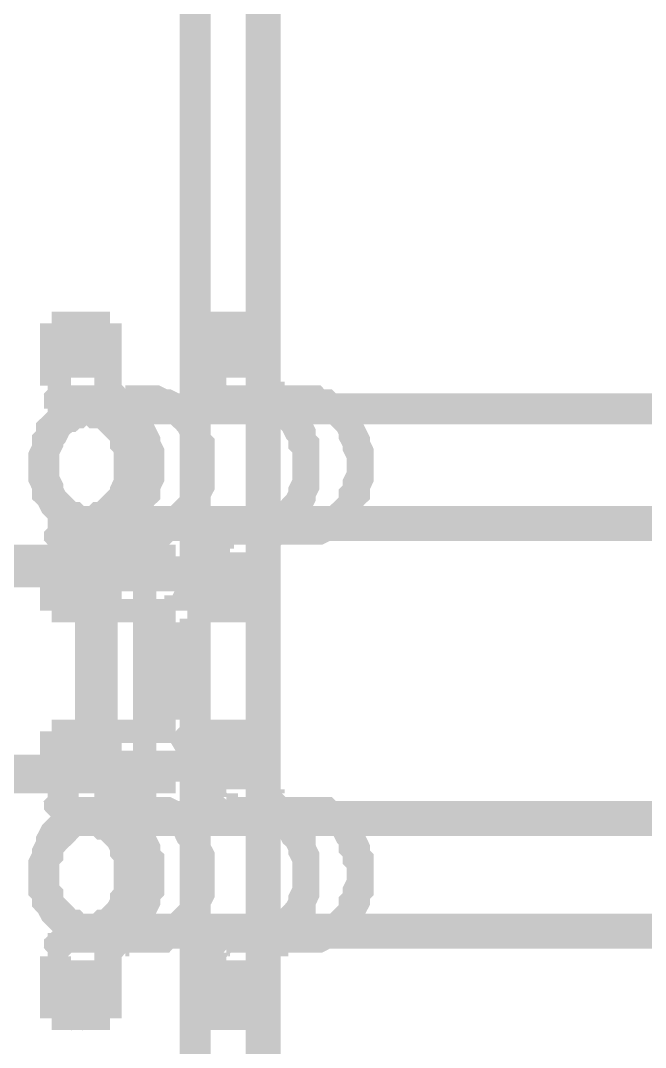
# Model space of a CAD drawing. Extents: x 0.1 to 11.6, y 0.3 to 16.2.
# Drawn here: x 7.345 to 7.6133, y 12.5526 to 12.9933 of the extents above; entities that cross this region are included whole.
import ezdxf

# ---------------------------------------------------------------- set-up
doc = ezdxf.new("R2010")
doc.units = 0
doc.header["$MEASUREMENT"] = 0

msp = doc.modelspace()

# ---------------------------------------------------------------- linework, layer by layer
at = {"color": 0, "const_width": 0.01}
for points in [[(7.41835, 13.11), (7.41835, 12.32)], [(7.42165, 13.11), (7.42165, 12.32)], [(7.44667, 12.32), (7.44667, 13.11)], [(7.45167, 12.32), (7.45167, 13.11)], [(7.36165, 12.8633), (7.35835, 12.8633)], [(7.35835, 12.8366), (7.35835, 12.8633)], [(7.36165, 12.8366), (7.36165, 12.8633)], [(7.36165, 12.8633), (7.38336, 12.8633)], [(7.38167, 12.8366), (7.38167, 12.8633)], [(7.38336, 12.8366), (7.38336, 12.8633)], [(7.42833, 12.8633), (7.42665, 12.8633)], [(7.42665, 12.8366), (7.42665, 12.8633)], [(7.42833, 12.8366), (7.42833, 12.8633)], [(7.42833, 12.8633), (7.45167, 12.8633)], [(7.44997, 12.8366), (7.44997, 12.8633)], [(7.45167, 12.8366), (7.45167, 12.8633)], [(7.37001, 12.8567), (7.36664, 12.8567)], [(7.37169, 12.8567), (7.37001, 12.8567)], [(7.43832, 12.8567), (7.43332, 12.8567)], [(7.44, 12.8567), (7.43832, 12.8567)], [(7.36664, 12.845), (7.37001, 12.845)], [(7.37001, 12.845), (7.37169, 12.845)], [(7.43332, 12.845), (7.43832, 12.845)], [(7.43832, 12.845), (7.44, 12.845)], [(7.36501, 12.8283), (7.36333, 12.83), (7.36165, 12.83), (7.36165, 12.8317), (7.36003, 12.8317), (7.36003, 12.8333), (7.36003, 12.835), (7.35835, 12.8366)], [(7.36501, 12.8317), (7.36333, 12.8317), (7.36165, 12.8333), (7.36165, 12.835), (7.36165, 12.8366)], [(7.38835, 12.8283), (7.38667, 12.8283), (7.38499, 12.83), (7.38336, 12.8317), (7.38167, 12.8333), (7.38167, 12.835), (7.38167, 12.8366)], [(7.38835, 12.8317), (7.38667, 12.8317), (7.38499, 12.8317), (7.38499, 12.8333), (7.38336, 12.835), (7.38336, 12.8366)], [(7.43332, 12.8283), (7.43164, 12.8283), (7.43164, 12.83), (7.43001, 12.83), (7.42833, 12.8317), (7.42665, 12.8333), (7.42665, 12.835), (7.42665, 12.8366)], [(7.43332, 12.8317), (7.43164, 12.8317), (7.43001, 12.8333), (7.42833, 12.835), (7.42833, 12.8366)], [(7.45665, 12.8283), (7.45503, 12.8283), (7.45335, 12.83), (7.45167, 12.83), (7.45167, 12.8317), (7.44997, 12.8317), (7.44997, 12.8333), (7.44997, 12.835), (7.44997, 12.8366)], [(7.45665, 12.8317), (7.45503, 12.8317), (7.45335, 12.8317), (7.45335, 12.8333), (7.45167, 12.8333), (7.45167, 12.835), (7.45167, 12.8366)], [(7.37999, 12.8317), (7.36501, 12.8317)], [(7.37999, 12.7733), (7.38167, 12.7733), (7.38336, 12.7733), (7.38667, 12.775), (7.38835, 12.775), (7.38997, 12.7767), (7.39165, 12.7783), (7.39333, 12.78), (7.39501, 12.7833), (7.39665, 12.785), (7.39833, 12.7884), (7.40001, 12.79), (7.40001, 12.7933), (7.40169, 12.7967), (7.40169, 12.8), (7.40169, 12.8017), (7.40169, 12.805), (7.40169, 12.8083), (7.40001, 12.8117), (7.40001, 12.8133), (7.39833, 12.8167), (7.39665, 12.82), (7.39501, 12.8217), (7.39333, 12.8233), (7.39165, 12.825), (7.38997, 12.8267), (7.38835, 12.8283), (7.38667, 12.83), (7.38336, 12.83), (7.38167, 12.8317), (7.37999, 12.8317)], [(7.37999, 12.8317), (7.40169, 12.8317)], [(7.40169, 12.7733), (7.40332, 12.7733), (7.40668, 12.7733), (7.40831, 12.775), (7.41168, 12.775), (7.41336, 12.7767), (7.41499, 12.7783), (7.41667, 12.78), (7.41835, 12.7833), (7.41997, 12.785), (7.42165, 12.7884), (7.42165, 12.79), (7.42333, 12.7933), (7.42333, 12.7967), (7.42333, 12.8), (7.42333, 12.8017), (7.42333, 12.805), (7.42333, 12.8083), (7.42333, 12.8117), (7.42165, 12.8133), (7.42165, 12.8167), (7.41997, 12.82), (7.41835, 12.8217), (7.41667, 12.8233), (7.41499, 12.825), (7.41336, 12.8267), (7.41168, 12.8283), (7.40831, 12.83), (7.40668, 12.83), (7.40332, 12.8317), (7.40169, 12.8317)], [(7.44667, 12.8317), (7.43332, 12.8317)], [(7.44667, 12.7733), (7.44997, 12.7733), (7.45167, 12.7733), (7.45335, 12.775), (7.45665, 12.775), (7.45833, 12.7767), (7.46001, 12.7783), (7.46164, 12.78), (7.46332, 12.7833), (7.465, 12.785), (7.46669, 12.7884), (7.46669, 12.79), (7.46832, 12.7933), (7.46832, 12.7967), (7.46832, 12.8), (7.46832, 12.8017), (7.46832, 12.805), (7.46832, 12.8083), (7.46832, 12.8117), (7.46669, 12.8133), (7.46669, 12.8167), (7.465, 12.82), (7.46332, 12.8217), (7.46164, 12.8233), (7.46001, 12.825), (7.45833, 12.8267), (7.45665, 12.8283), (7.45335, 12.83), (7.45167, 12.83), (7.44997, 12.8317), (7.44667, 12.8317)], [(7.44667, 12.8317), (7.47, 12.8317)], [(7.47, 12.7733), (7.47168, 12.7733), (7.47331, 12.7733), (7.47667, 12.775), (7.47835, 12.775), (7.47999, 12.7767), (7.48335, 12.7783), (7.48503, 12.78), (7.48665, 12.7833), (7.48665, 12.785), (7.48833, 12.7884), (7.49001, 12.79), (7.49001, 12.7933), (7.49164, 12.7967), (7.49164, 12.8), (7.49164, 12.8017), (7.49164, 12.805), (7.49164, 12.8083), (7.49001, 12.8117), (7.49001, 12.8133), (7.48833, 12.8167), (7.48665, 12.82), (7.48665, 12.8217), (7.48503, 12.8233), (7.48335, 12.825), (7.47999, 12.8267), (7.47835, 12.8283), (7.47667, 12.83), (7.47331, 12.83), (7.47168, 12.8317), (7.47, 12.8317)], [(7.37999, 12.8283), (7.36501, 12.8283)], [(7.54167, 12.8283), (7.37332, 12.8283)], [(7.93668, 12.825), (7.37332, 12.825)], [(7.37999, 12.7767), (7.38167, 12.7767), (7.38336, 12.7767), (7.38499, 12.7767), (7.38835, 12.7783), (7.38997, 12.78), (7.39165, 12.7817), (7.39333, 12.7833), (7.39501, 12.785), (7.39665, 12.7867), (7.39665, 12.79), (7.39833, 12.7917), (7.39833, 12.795), (7.39833, 12.7983), (7.40001, 12.8), (7.40001, 12.8033), (7.39833, 12.8066), (7.39833, 12.81), (7.39833, 12.8117), (7.39665, 12.815), (7.39665, 12.8167), (7.39501, 12.82), (7.39333, 12.8217), (7.39165, 12.8233), (7.38997, 12.825), (7.38835, 12.8267), (7.38499, 12.8267), (7.38336, 12.8283), (7.38167, 12.8283), (7.37999, 12.8283)], [(7.37999, 12.8283), (7.40169, 12.8283)], [(7.40169, 12.7767), (7.40332, 12.7767), (7.40668, 12.7767), (7.40831, 12.7767), (7.41, 12.7783), (7.41168, 12.78), (7.41336, 12.7817), (7.41499, 12.7833), (7.41667, 12.785), (7.41835, 12.7867), (7.41997, 12.79), (7.41997, 12.7917), (7.42165, 12.795), (7.42165, 12.7983), (7.42165, 12.8), (7.42165, 12.8033), (7.42165, 12.8066), (7.42165, 12.81), (7.41997, 12.8117), (7.41997, 12.815), (7.41835, 12.8167), (7.41667, 12.82), (7.41499, 12.8217), (7.41336, 12.8233), (7.41168, 12.825), (7.41, 12.8267), (7.40831, 12.8267), (7.40668, 12.8283), (7.40332, 12.8283), (7.40169, 12.8283)], [(7.44667, 12.8283), (7.43332, 12.8283)], [(7.44667, 12.7767), (7.44835, 12.7767), (7.45167, 12.7767), (7.45335, 12.7767), (7.45503, 12.7783), (7.45665, 12.78), (7.45833, 12.7817), (7.46001, 12.7833), (7.46164, 12.785), (7.46332, 12.7867), (7.465, 12.79), (7.465, 12.7917), (7.46669, 12.795), (7.46669, 12.7983), (7.46669, 12.8), (7.46669, 12.8033), (7.46669, 12.8066), (7.46669, 12.81), (7.465, 12.8117), (7.465, 12.815), (7.46332, 12.8167), (7.46164, 12.82), (7.46001, 12.8217), (7.45833, 12.8233), (7.45665, 12.825), (7.45503, 12.8267), (7.45335, 12.8267), (7.45167, 12.8283), (7.44835, 12.8283), (7.44667, 12.8283)], [(7.44667, 12.8283), (7.47, 12.8283)], [(7.47, 12.7767), (7.47168, 12.7767), (7.47331, 12.7767), (7.47667, 12.7767), (7.47835, 12.7783), (7.47999, 12.78), (7.48167, 12.7817), (7.48335, 12.7833), (7.48503, 12.785), (7.48665, 12.7867), (7.48665, 12.79), (7.48833, 12.7917), (7.48833, 12.795), (7.49001, 12.7983), (7.49001, 12.8), (7.49001, 12.8033), (7.49001, 12.8066), (7.48833, 12.81), (7.48833, 12.8117), (7.48665, 12.815), (7.48665, 12.8167), (7.48503, 12.82), (7.48335, 12.8217), (7.48167, 12.8233), (7.47999, 12.825), (7.47835, 12.8267), (7.47667, 12.8267), (7.47331, 12.8283), (7.47168, 12.8283), (7.47, 12.8283)], [(7.93668, 12.8283), (7.54167, 12.8283)], [(7.35835, 12.7667), (7.36003, 12.7683), (7.36003, 12.77), (7.36003, 12.7717), (7.36165, 12.7733), (7.36165, 12.775), (7.36333, 12.775), (7.36501, 12.775), (7.36501, 12.7767)], [(7.36501, 12.7767), (7.37999, 12.7767)], [(7.37332, 12.78), (7.93668, 12.78)], [(7.37999, 12.7767), (7.40169, 12.7767)], [(7.38167, 12.7667), (7.38167, 12.7683), (7.38167, 12.77), (7.38336, 12.7717), (7.38336, 12.7733), (7.38499, 12.775), (7.38667, 12.775), (7.38835, 12.7767)], [(7.42665, 12.7667), (7.42665, 12.7683), (7.42665, 12.77), (7.42833, 12.7717), (7.42833, 12.7733), (7.43001, 12.775), (7.43164, 12.775), (7.43332, 12.7767)], [(7.43332, 12.7767), (7.44667, 12.7767)], [(7.44667, 12.7767), (7.47, 12.7767)], [(7.44997, 12.7667), (7.44997, 12.7683), (7.44997, 12.77), (7.44997, 12.7717), (7.45167, 12.7733), (7.45167, 12.775), (7.45335, 12.775), (7.45503, 12.775), (7.45665, 12.7767)], [(7.36165, 12.7667), (7.36165, 12.7683), (7.36165, 12.77), (7.36165, 12.7717), (7.36333, 12.7717), (7.36333, 12.7733), (7.36501, 12.7733)], [(7.36501, 12.7733), (7.37999, 12.7733)], [(7.37332, 12.775), (7.54167, 12.775)], [(7.37999, 12.7733), (7.40169, 12.7733)], [(7.38336, 12.7667), (7.38336, 12.7683), (7.38336, 12.77), (7.38499, 12.77), (7.38499, 12.7717), (7.38667, 12.7733), (7.38835, 12.7733)], [(7.42833, 12.7667), (7.42833, 12.7683), (7.42833, 12.77), (7.43001, 12.77), (7.43001, 12.7717), (7.43164, 12.7717), (7.43164, 12.7733), (7.43332, 12.7733)], [(7.43332, 12.7733), (7.44667, 12.7733)], [(7.44667, 12.7733), (7.47, 12.7733)], [(7.45167, 12.7667), (7.45167, 12.7683), (7.45167, 12.77), (7.45335, 12.7717), (7.45503, 12.7733), (7.45665, 12.7733)], [(7.54167, 12.775), (7.66667, 12.775)], [(7.37831, 12.77), (7.37668, 12.7683)], [(7.38167, 12.7683), (7.37668, 12.7683)], [(7.37668, 12.7683), (7.37668, 12.7633)], [(7.37831, 12.77), (7.38167, 12.77)], [(7.38167, 12.77), (7.40332, 12.77)], [(7.40332, 12.7683), (7.38167, 12.7683)], [(7.40332, 12.7683), (7.40332, 12.77)], [(7.40332, 12.7633), (7.40332, 12.7683)], [(7.31999, 12.7633), (7.37668, 12.7633)], [(7.35335, 12.7633), (7.35335, 12.755)], [(7.35835, 12.74), (7.35835, 12.7667)], [(7.36165, 12.74), (7.36165, 12.7667)], [(7.37668, 12.7633), (7.41168, 12.7633)], [(7.38167, 12.74), (7.38167, 12.7667)], [(7.38167, 12.7633), (7.38167, 12.755)], [(7.38167, 12.7633), (7.38167, 12.665)], [(7.38336, 12.74), (7.38336, 12.7667)], [(7.39833, 12.755), (7.39833, 12.7633)], [(7.39833, 12.665), (7.39833, 12.7633)], [(7.41168, 12.755), (7.41168, 12.7633)], [(7.42665, 12.74), (7.42665, 12.7667)], [(7.42833, 12.74), (7.42833, 12.7667)], [(7.44997, 12.74), (7.44997, 12.7667)], [(7.45167, 12.74), (7.45167, 12.7667)], [(7.37001, 12.76), (7.36664, 12.76)], [(7.37169, 12.76), (7.37001, 12.76)], [(7.43832, 12.76), (7.43332, 12.76)], [(7.44, 12.76), (7.43832, 12.76)], [(7.31999, 12.755), (7.37668, 12.755)], [(7.37668, 12.755), (7.41168, 12.755)], [(7.36333, 12.7533), (7.36165, 12.7533), (7.36165, 12.7517)], [(7.36165, 12.7517), (7.36833, 12.7416)], [(7.36333, 12.7533), (7.37332, 12.7533)], [(7.37332, 12.7533), (7.41667, 12.7533)], [(7.38167, 12.7533), (7.38167, 12.675)], [(7.39833, 12.675), (7.39833, 12.7533)], [(7.41336, 12.7416), (7.41835, 12.7517)], [(7.41835, 12.7517), (7.41835, 12.7533), (7.41667, 12.7533)], [(7.36664, 12.7483), (7.37001, 12.7483)], [(7.37001, 12.7483), (7.37169, 12.7483)], [(7.43332, 12.7483), (7.43832, 12.7483)], [(7.43832, 12.7483), (7.44, 12.7483)], [(7.36833, 12.7416), (7.37001, 12.74)], [(7.41168, 12.74), (7.41168, 12.7416), (7.41336, 12.7416)], [(7.35835, 12.74), (7.36165, 12.74)], [(7.36165, 12.74), (7.37001, 12.74)], [(7.37668, 12.74), (7.37001, 12.74)], [(7.37332, 12.7383), (7.37169, 12.74)], [(7.37332, 12.7383), (7.37332, 12.69)], [(7.41168, 12.74), (7.37668, 12.74)], [(7.41, 12.74), (7.40831, 12.74), (7.40831, 12.7383)], [(7.40831, 12.69), (7.40831, 12.7383)], [(7.42665, 12.74), (7.42833, 12.74)], [(7.42833, 12.74), (7.45167, 12.74)], [(7.36165, 12.6883), (7.35835, 12.6883)], [(7.35835, 12.6617), (7.35835, 12.6883)], [(7.36165, 12.6617), (7.36165, 12.6883)], [(7.36165, 12.6883), (7.37001, 12.6883)], [(7.37001, 12.6883), (7.36833, 12.6883), (7.36833, 12.6867)], [(7.37001, 12.6883), (7.41168, 12.6883)], [(7.37169, 12.6883), (7.37332, 12.69)], [(7.38167, 12.6617), (7.38167, 12.6883)], [(7.38336, 12.6617), (7.38336, 12.6883)], [(7.40831, 12.69), (7.40831, 12.6883), (7.41, 12.6883)], [(7.41336, 12.6867), (7.41168, 12.6883)], [(7.42833, 12.6883), (7.42665, 12.6883)], [(7.42665, 12.6617), (7.42665, 12.6883)], [(7.42833, 12.6617), (7.42833, 12.6883)], [(7.42833, 12.6883), (7.45167, 12.6883)], [(7.44997, 12.6617), (7.44997, 12.6883)], [(7.45167, 12.6617), (7.45167, 12.6883)], [(7.36833, 12.6867), (7.36165, 12.6783)], [(7.41835, 12.6783), (7.41336, 12.6867)], [(7.37001, 12.6816), (7.36664, 12.6816)], [(7.37169, 12.6816), (7.37001, 12.6816)], [(7.43832, 12.6816), (7.43332, 12.6816)], [(7.44, 12.6816), (7.43832, 12.6816)], [(7.36165, 12.6783), (7.36165, 12.6767), (7.36333, 12.675)], [(7.41667, 12.675), (7.36333, 12.675)], [(7.41667, 12.675), (7.41835, 12.675), (7.41835, 12.6767), (7.41835, 12.6783)], [(7.31999, 12.6733), (7.37668, 12.6733)], [(7.35335, 12.6733), (7.35335, 12.6667)], [(7.37668, 12.6733), (7.41168, 12.6733)], [(7.38167, 12.6733), (7.38167, 12.6667)], [(7.39833, 12.6667), (7.39833, 12.6733)], [(7.41168, 12.6667), (7.41168, 12.6733)], [(7.31999, 12.6667), (7.37668, 12.6667)], [(7.36664, 12.6683), (7.37001, 12.6683)], [(7.37001, 12.6683), (7.37169, 12.6683)], [(7.37668, 12.6667), (7.41168, 12.6667)], [(7.43332, 12.6683), (7.43832, 12.6683)], [(7.43832, 12.6683), (7.44, 12.6683)], [(7.36501, 12.6533), (7.36333, 12.6533), (7.36165, 12.655), (7.36003, 12.6567), (7.36003, 12.6583), (7.36003, 12.66), (7.35835, 12.6617)], [(7.36501, 12.655), (7.36501, 12.6567), (7.36333, 12.6567), (7.36165, 12.6583), (7.36165, 12.66), (7.36165, 12.6617)], [(7.38167, 12.665), (7.38499, 12.665)], [(7.39833, 12.6634), (7.38167, 12.6634)], [(7.38167, 12.6634), (7.38167, 12.6583)], [(7.38835, 12.6533), (7.38667, 12.6533), (7.38499, 12.6533), (7.38499, 12.655), (7.38336, 12.655), (7.38336, 12.6567), (7.38167, 12.6583), (7.38167, 12.66), (7.38167, 12.6617)], [(7.38336, 12.665), (7.38336, 12.6634)], [(7.38835, 12.655), (7.38667, 12.6567), (7.38499, 12.6567), (7.38499, 12.6583), (7.38336, 12.66), (7.38336, 12.6617)], [(7.38499, 12.665), (7.39833, 12.665)], [(7.39833, 12.6634), (7.39833, 12.665)], [(7.39833, 12.6583), (7.39833, 12.6634)], [(7.43332, 12.6533), (7.43164, 12.6533), (7.43001, 12.655), (7.42833, 12.655), (7.42833, 12.6567), (7.42665, 12.6583), (7.42665, 12.66), (7.42665, 12.6617)], [(7.43332, 12.655), (7.43332, 12.6567), (7.43164, 12.6567), (7.43001, 12.6583), (7.42833, 12.66), (7.42833, 12.6617)], [(7.45665, 12.6533), (7.45503, 12.6533), (7.45335, 12.6533), (7.45167, 12.655), (7.44997, 12.6567), (7.44997, 12.6583), (7.44997, 12.66), (7.44997, 12.6617)], [(7.45665, 12.655), (7.45503, 12.6567), (7.45335, 12.6567), (7.45335, 12.6583), (7.45167, 12.6583), (7.45167, 12.66), (7.45167, 12.6617)], [(7.38167, 12.6583), (7.38499, 12.6583)], [(7.38167, 12.6583), (7.38167, 12.6567)], [(7.38499, 12.6583), (7.39833, 12.6583)], [(7.39833, 12.6567), (7.39833, 12.6583)], [(7.37999, 12.655), (7.36501, 12.655)], [(7.37999, 12.6533), (7.36501, 12.6533)], [(7.54167, 12.6533), (7.37332, 12.6533)], [(7.37999, 12.5983), (7.38167, 12.5983), (7.38336, 12.5983), (7.38667, 12.6), (7.38835, 12.6), (7.38997, 12.6017), (7.39165, 12.6033), (7.39333, 12.605), (7.39501, 12.6067), (7.39665, 12.61), (7.39833, 12.6117), (7.40001, 12.615), (7.40001, 12.6183), (7.40169, 12.62), (7.40169, 12.6233), (7.40169, 12.6267), (7.40169, 12.63), (7.40169, 12.6334), (7.40001, 12.635), (7.40001, 12.6383), (7.39833, 12.6417), (7.39665, 12.6433), (7.39501, 12.6467), (7.39333, 12.6483), (7.39165, 12.65), (7.38997, 12.6517), (7.38835, 12.6533), (7.38667, 12.655), (7.38336, 12.655), (7.38167, 12.655), (7.37999, 12.655)], [(7.37999, 12.655), (7.40169, 12.655)], [(7.37999, 12.6), (7.38167, 12.6), (7.38336, 12.6017), (7.38499, 12.6017), (7.38835, 12.6033), (7.38997, 12.605), (7.39165, 12.6067), (7.39333, 12.6083), (7.39501, 12.61), (7.39665, 12.6117), (7.39665, 12.615), (7.39833, 12.6166), (7.39833, 12.62), (7.39833, 12.6233), (7.40001, 12.625), (7.40001, 12.6283), (7.39833, 12.6317), (7.39833, 12.6334), (7.39833, 12.6367), (7.39665, 12.6383), (7.39665, 12.6417), (7.39501, 12.6433), (7.39333, 12.6467), (7.39165, 12.6483), (7.38997, 12.65), (7.38835, 12.65), (7.38499, 12.6517), (7.38336, 12.6517), (7.38167, 12.6533), (7.37999, 12.6533)], [(7.37999, 12.6533), (7.40169, 12.6533)], [(7.38499, 12.6567), (7.38167, 12.6567)], [(7.39833, 12.6567), (7.38499, 12.6567)], [(7.40169, 12.5983), (7.40332, 12.5983), (7.40668, 12.5983), (7.40831, 12.6), (7.41168, 12.6), (7.41336, 12.6017), (7.41499, 12.6033), (7.41667, 12.605), (7.41835, 12.6067), (7.41997, 12.61), (7.42165, 12.6117), (7.42165, 12.615), (7.42333, 12.6183), (7.42333, 12.62), (7.42333, 12.6233), (7.42333, 12.6267), (7.42333, 12.63), (7.42333, 12.6334), (7.42333, 12.635), (7.42165, 12.6383), (7.42165, 12.6417), (7.41997, 12.6433), (7.41835, 12.6467), (7.41667, 12.6483), (7.41499, 12.65), (7.41336, 12.6517), (7.41168, 12.6533), (7.40831, 12.655), (7.40668, 12.655), (7.40332, 12.655), (7.40169, 12.655)], [(7.40169, 12.6), (7.40332, 12.6), (7.40668, 12.6017), (7.40831, 12.6017), (7.41, 12.6033), (7.41168, 12.605), (7.41336, 12.6067), (7.41499, 12.6083), (7.41667, 12.61), (7.41835, 12.6117), (7.41997, 12.615), (7.41997, 12.6166), (7.42165, 12.62), (7.42165, 12.6233), (7.42165, 12.625), (7.42165, 12.6283), (7.42165, 12.6317), (7.42165, 12.6334), (7.41997, 12.6367), (7.41997, 12.6383), (7.41835, 12.6417), (7.41667, 12.6433), (7.41499, 12.6467), (7.41336, 12.6483), (7.41168, 12.65), (7.41, 12.65), (7.40831, 12.6517), (7.40668, 12.6517), (7.40332, 12.6533), (7.40169, 12.6533)], [(7.44667, 12.655), (7.43332, 12.655)], [(7.44667, 12.6533), (7.43332, 12.6533)], [(7.44667, 12.5983), (7.44997, 12.5983), (7.45167, 12.5983), (7.45335, 12.6), (7.45665, 12.6), (7.45833, 12.6017), (7.46001, 12.6033), (7.46164, 12.605), (7.46332, 12.6067), (7.465, 12.61), (7.46669, 12.6117), (7.46669, 12.615), (7.46832, 12.6183), (7.46832, 12.62), (7.46832, 12.6233), (7.46832, 12.6267), (7.46832, 12.63), (7.46832, 12.6334), (7.46832, 12.635), (7.46669, 12.6383), (7.46669, 12.6417), (7.465, 12.6433), (7.46332, 12.6467), (7.46164, 12.6483), (7.46001, 12.65), (7.45833, 12.6517), (7.45665, 12.6533), (7.45335, 12.655), (7.45167, 12.655), (7.44997, 12.655), (7.44667, 12.655)], [(7.44667, 12.655), (7.47, 12.655)], [(7.44667, 12.6), (7.44835, 12.6), (7.45167, 12.6017), (7.45335, 12.6017), (7.45503, 12.6033), (7.45665, 12.605), (7.45833, 12.6067), (7.46001, 12.6083), (7.46164, 12.61), (7.46332, 12.6117), (7.465, 12.615), (7.465, 12.6166), (7.46669, 12.62), (7.46669, 12.6233), (7.46669, 12.625), (7.46669, 12.6283), (7.46669, 12.6317), (7.46669, 12.6334), (7.465, 12.6367), (7.465, 12.6383), (7.46332, 12.6417), (7.46164, 12.6433), (7.46001, 12.6467), (7.45833, 12.6483), (7.45665, 12.65), (7.45503, 12.65), (7.45335, 12.6517), (7.45167, 12.6517), (7.44835, 12.6533), (7.44667, 12.6533)], [(7.44667, 12.6533), (7.47, 12.6533)], [(7.47, 12.5983), (7.47168, 12.5983), (7.47331, 12.5983), (7.47667, 12.6), (7.47835, 12.6), (7.47999, 12.6017), (7.48335, 12.6033), (7.48503, 12.605), (7.48665, 12.6067), (7.48665, 12.61), (7.48833, 12.6117), (7.49001, 12.615), (7.49001, 12.6183), (7.49164, 12.62), (7.49164, 12.6233), (7.49164, 12.6267), (7.49164, 12.63), (7.49164, 12.6334), (7.49001, 12.635), (7.49001, 12.6383), (7.48833, 12.6417), (7.48665, 12.6433), (7.48665, 12.6467), (7.48503, 12.6483), (7.48335, 12.65), (7.47999, 12.6517), (7.47835, 12.6533), (7.47667, 12.655), (7.47331, 12.655), (7.47168, 12.655), (7.47, 12.655)], [(7.47, 12.6), (7.47168, 12.6), (7.47331, 12.6017), (7.47667, 12.6017), (7.47835, 12.6033), (7.47999, 12.605), (7.48167, 12.6067), (7.48335, 12.6083), (7.48503, 12.61), (7.48665, 12.6117), (7.48665, 12.615), (7.48833, 12.6166), (7.48833, 12.62), (7.49001, 12.6233), (7.49001, 12.625), (7.49001, 12.6283), (7.49001, 12.6317), (7.48833, 12.6334), (7.48833, 12.6367), (7.48665, 12.6383), (7.48665, 12.6417), (7.48503, 12.6433), (7.48335, 12.6467), (7.48167, 12.6483), (7.47999, 12.65), (7.47835, 12.65), (7.47667, 12.6517), (7.47331, 12.6517), (7.47168, 12.6533), (7.47, 12.6533)], [(7.66667, 12.6533), (7.54167, 12.6533)], [(7.93668, 12.6483), (7.37332, 12.6483)], [(7.37332, 12.605), (7.93668, 12.605)], [(7.35835, 12.5917), (7.36003, 12.5933), (7.36003, 12.595), (7.36003, 12.5967), (7.36165, 12.5983), (7.36333, 12.6), (7.36501, 12.6)], [(7.36501, 12.6), (7.37999, 12.6)], [(7.37332, 12.6), (7.54167, 12.6)], [(7.37999, 12.6), (7.40169, 12.6)], [(7.38167, 12.5917), (7.38167, 12.5933), (7.38167, 12.595), (7.38336, 12.5967), (7.38336, 12.5983), (7.38499, 12.5983), (7.38499, 12.6), (7.38667, 12.6), (7.38835, 12.6)], [(7.42665, 12.5917), (7.42665, 12.5933), (7.42665, 12.595), (7.42833, 12.5967), (7.42833, 12.5983), (7.43001, 12.5983), (7.43164, 12.6), (7.43332, 12.6)], [(7.43332, 12.6), (7.44667, 12.6)], [(7.44667, 12.6), (7.47, 12.6)], [(7.44997, 12.5917), (7.44997, 12.5933), (7.44997, 12.595), (7.44997, 12.5967), (7.45167, 12.5983), (7.45335, 12.6), (7.45503, 12.6), (7.45665, 12.6)], [(7.54167, 12.6), (7.93668, 12.6)], [(7.36165, 12.5917), (7.36165, 12.5933), (7.36165, 12.595), (7.36165, 12.5967), (7.36333, 12.5967), (7.36501, 12.5983)], [(7.36501, 12.5983), (7.37999, 12.5983)], [(7.37999, 12.5983), (7.40169, 12.5983)], [(7.38336, 12.5917), (7.38336, 12.5933), (7.38499, 12.595), (7.38499, 12.5967), (7.38667, 12.5967), (7.38667, 12.5983), (7.38835, 12.5983)], [(7.42833, 12.5917), (7.42833, 12.5933), (7.43001, 12.595), (7.43001, 12.5967), (7.43164, 12.5967), (7.43332, 12.5983)], [(7.43332, 12.5983), (7.44667, 12.5983)], [(7.44667, 12.5983), (7.47, 12.5983)], [(7.45167, 12.5917), (7.45167, 12.5933), (7.45167, 12.595), (7.45335, 12.5967), (7.45503, 12.5967), (7.45503, 12.5983), (7.45665, 12.5983)], [(7.35835, 12.565), (7.35835, 12.5917)], [(7.36165, 12.565), (7.36165, 12.5917)], [(7.38167, 12.565), (7.38167, 12.5917)], [(7.38336, 12.565), (7.38336, 12.5917)], [(7.42665, 12.565), (7.42665, 12.5917)], [(7.42833, 12.565), (7.42833, 12.5917)], [(7.44997, 12.565), (7.44997, 12.5917)], [(7.45167, 12.565), (7.45167, 12.5917)], [(7.37001, 12.585), (7.36664, 12.585)], [(7.37169, 12.585), (7.37001, 12.585)], [(7.43832, 12.585), (7.43332, 12.585)], [(7.44, 12.585), (7.43832, 12.585)], [(7.36664, 12.5717), (7.37001, 12.5717)], [(7.37001, 12.5717), (7.37169, 12.5717)], [(7.43332, 12.5717), (7.43832, 12.5717)], [(7.43832, 12.5717), (7.44, 12.5717)], [(7.35835, 12.565), (7.36165, 12.565)], [(7.36165, 12.565), (7.38336, 12.565)], [(7.42665, 12.565), (7.42833, 12.565)], [(7.42833, 12.565), (7.45167, 12.565)]]:
    msp.add_lwpolyline(points, dxfattribs=at)
for points in [[(7.37001, 12.85), (7.37001, 12.8517), (7.37001, 12.8533), (7.37001, 12.855), (7.36833, 12.855), (7.36833, 12.8567), (7.36664, 12.8567), (7.36501, 12.8567), (7.36333, 12.855), (7.36333, 12.8533), (7.36165, 12.8517), (7.36165, 12.85), (7.36165, 12.8483), (7.36333, 12.8483), (7.36333, 12.8467), (7.36333, 12.845), (7.36501, 12.845), (7.36664, 12.845), (7.36833, 12.845), (7.37001, 12.8467), (7.37001, 12.8483), (7.37001, 12.85)], [(7.37001, 12.845), (7.37169, 12.845), (7.37332, 12.845), (7.37332, 12.8467), (7.37332, 12.8483), (7.375, 12.8483), (7.375, 12.85), (7.375, 12.8517), (7.37332, 12.8533), (7.37332, 12.855), (7.37169, 12.8567), (7.37001, 12.8567), (7.36833, 12.8567), (7.36833, 12.855), (7.36664, 12.855), (7.36664, 12.8533), (7.36664, 12.8517), (7.36664, 12.85), (7.36664, 12.8483), (7.36664, 12.8467), (7.36833, 12.845), (7.37001, 12.845)], [(7.36664, 12.85), (7.36664, 12.8483), (7.36664, 12.8467), (7.36833, 12.845), (7.37001, 12.845), (7.37169, 12.845), (7.37332, 12.845), (7.37332, 12.8467), (7.37332, 12.8483), (7.375, 12.8483), (7.375, 12.85), (7.375, 12.8517), (7.37332, 12.8533), (7.37332, 12.855), (7.37169, 12.8567), (7.37001, 12.8567), (7.36833, 12.8567), (7.36833, 12.855), (7.36664, 12.855), (7.36664, 12.8533), (7.36664, 12.8517), (7.36664, 12.85)], [(7.37668, 12.85), (7.37668, 12.8483), (7.375, 12.8467), (7.375, 12.845), (7.37332, 12.845), (7.37169, 12.845), (7.37001, 12.845), (7.37001, 12.8467), (7.36833, 12.8483), (7.36833, 12.85), (7.36833, 12.8517), (7.36833, 12.8533), (7.37001, 12.855), (7.37001, 12.8567), (7.37169, 12.8567), (7.37332, 12.8567), (7.375, 12.855), (7.37668, 12.8533), (7.37668, 12.8517), (7.37668, 12.85)], [(7.43832, 12.85), (7.43832, 12.8517), (7.43832, 12.8533), (7.43668, 12.855), (7.435, 12.8567), (7.43332, 12.8567), (7.43164, 12.8567), (7.43164, 12.855), (7.43001, 12.8533), (7.43001, 12.8517), (7.43001, 12.85), (7.43001, 12.8483), (7.43164, 12.8467), (7.43164, 12.845), (7.43332, 12.845), (7.435, 12.845), (7.43668, 12.845), (7.43668, 12.8467), (7.43832, 12.8483), (7.43832, 12.85)], [(7.43832, 12.845), (7.44, 12.845), (7.44168, 12.8467), (7.44168, 12.8483), (7.44168, 12.85), (7.44168, 12.8517), (7.44168, 12.8533), (7.44168, 12.855), (7.44, 12.855), (7.44, 12.8567), (7.43832, 12.8567), (7.43668, 12.8567), (7.435, 12.855), (7.435, 12.8533), (7.435, 12.8517), (7.43332, 12.85), (7.435, 12.8483), (7.435, 12.8467), (7.435, 12.845), (7.43668, 12.845), (7.43832, 12.845)], [(7.43332, 12.85), (7.435, 12.8483), (7.435, 12.8467), (7.435, 12.845), (7.43668, 12.845), (7.43832, 12.845), (7.44, 12.845), (7.44168, 12.8467), (7.44168, 12.8483), (7.44168, 12.85), (7.44168, 12.8517), (7.44168, 12.8533), (7.44168, 12.855), (7.44, 12.855), (7.44, 12.8567), (7.43832, 12.8567), (7.43668, 12.8567), (7.435, 12.855), (7.435, 12.8533), (7.435, 12.8517), (7.43332, 12.85)], [(7.44336, 12.85), (7.44336, 12.8483), (7.44336, 12.8467), (7.44336, 12.845), (7.44168, 12.845), (7.44, 12.845), (7.43832, 12.845), (7.43668, 12.8467), (7.43668, 12.8483), (7.43668, 12.85), (7.43668, 12.8517), (7.43668, 12.8533), (7.43668, 12.855), (7.43832, 12.855), (7.43832, 12.8567), (7.44, 12.8567), (7.44168, 12.8567), (7.44336, 12.855), (7.44336, 12.8533), (7.44336, 12.8517), (7.44336, 12.85)], [(7.39333, 12.8033), (7.39333, 12.8), (7.39333, 12.7967), (7.39333, 12.795), (7.39165, 12.7917), (7.39165, 12.7884), (7.38997, 12.7867), (7.38835, 12.785), (7.38667, 12.7817), (7.38499, 12.78), (7.38336, 12.7783), (7.38167, 12.7783), (7.37999, 12.7767), (7.37668, 12.7767), (7.375, 12.7767), (7.37332, 12.775), (7.37001, 12.7767), (7.36833, 12.7767), (7.36664, 12.7767), (7.36501, 12.7783), (7.36333, 12.78), (7.36165, 12.7817), (7.36003, 12.7833), (7.35835, 12.785), (7.35667, 12.7884), (7.35499, 12.79), (7.35499, 12.7933), (7.35335, 12.7967), (7.35335, 12.7983), (7.35335, 12.8017), (7.35335, 12.805), (7.35335, 12.8066), (7.35499, 12.81), (7.35499, 12.8133), (7.35667, 12.815), (7.35667, 12.8184), (7.35835, 12.82), (7.36003, 12.8217), (7.36165, 12.8233), (7.36333, 12.825), (7.36501, 12.8267), (7.36833, 12.8283), (7.37001, 12.8283), (7.37169, 12.8283), (7.375, 12.8283), (7.37668, 12.8283), (7.37831, 12.8283), (7.37999, 12.8267), (7.38336, 12.8267), (7.38499, 12.825), (7.38667, 12.8233), (7.38835, 12.8217), (7.38997, 12.8184), (7.38997, 12.8167), (7.39165, 12.8133), (7.39333, 12.8117), (7.39333, 12.8083), (7.39333, 12.805), (7.39333, 12.8033)], [(7.37332, 12.78), (7.37169, 12.78), (7.37001, 12.78), (7.36833, 12.7817), (7.36664, 12.7817), (7.36501, 12.7833), (7.36333, 12.785), (7.36165, 12.7867), (7.36003, 12.7884), (7.35835, 12.7917), (7.35835, 12.7933), (7.35667, 12.7967), (7.35667, 12.7983), (7.35667, 12.8017), (7.35667, 12.8033), (7.35667, 12.8066), (7.35667, 12.8083), (7.35835, 12.8117), (7.35835, 12.8133), (7.36003, 12.815), (7.36165, 12.8184), (7.36333, 12.82), (7.36501, 12.8217), (7.36664, 12.8217), (7.36833, 12.8233), (7.37001, 12.8233), (7.37169, 12.825), (7.375, 12.825), (7.37668, 12.8233), (7.37831, 12.8233), (7.37999, 12.8233), (7.38167, 12.8217), (7.38336, 12.82), (7.38499, 12.8184), (7.38667, 12.8167), (7.38835, 12.815), (7.38835, 12.8117), (7.38997, 12.81), (7.38997, 12.8066), (7.38997, 12.805), (7.38997, 12.8017), (7.38997, 12.8), (7.38997, 12.7967), (7.38997, 12.795), (7.38835, 12.7917), (7.38835, 12.79), (7.38667, 12.7884), (7.38499, 12.7867), (7.38336, 12.785), (7.38167, 12.7833), (7.37999, 12.7817), (7.37831, 12.7817), (7.37668, 12.78), (7.37332, 12.78)], [(7.37001, 12.7533), (7.37001, 12.755), (7.37001, 12.7567), (7.37001, 12.7584), (7.36833, 12.7584), (7.36833, 12.76), (7.36664, 12.76), (7.36501, 12.76), (7.36333, 12.7584), (7.36333, 12.7567), (7.36165, 12.755), (7.36165, 12.7533), (7.36333, 12.7517), (7.36333, 12.75), (7.36501, 12.7483), (7.36664, 12.7483), (7.36833, 12.7483), (7.36833, 12.75), (7.37001, 12.75), (7.37001, 12.7517), (7.37001, 12.7533)], [(7.37001, 12.7483), (7.37169, 12.7483), (7.37332, 12.75), (7.37332, 12.7517), (7.375, 12.7533), (7.375, 12.755), (7.37332, 12.7567), (7.37332, 12.7584), (7.37169, 12.76), (7.37001, 12.76), (7.36833, 12.76), (7.36833, 12.7584), (7.36664, 12.7584), (7.36664, 12.7567), (7.36664, 12.755), (7.36664, 12.7533), (7.36664, 12.7517), (7.36664, 12.75), (7.36833, 12.75), (7.36833, 12.7483), (7.37001, 12.7483)], [(7.36664, 12.7533), (7.36664, 12.755), (7.36664, 12.7567), (7.36664, 12.7584), (7.36833, 12.7584), (7.36833, 12.76), (7.37001, 12.76), (7.37169, 12.76), (7.37332, 12.7584), (7.37332, 12.7567), (7.375, 12.755), (7.375, 12.7533), (7.37332, 12.7517), (7.37332, 12.75), (7.37169, 12.7483), (7.37001, 12.7483), (7.36833, 12.7483), (7.36833, 12.75), (7.36664, 12.75), (7.36664, 12.7517), (7.36664, 12.7533)], [(7.37668, 12.7533), (7.37668, 12.755), (7.37668, 12.7567), (7.375, 12.7584), (7.37332, 12.76), (7.37169, 12.76), (7.37001, 12.76), (7.37001, 12.7584), (7.36833, 12.7567), (7.36833, 12.755), (7.36833, 12.7533), (7.36833, 12.7517), (7.37001, 12.75), (7.37001, 12.7483), (7.37169, 12.7483), (7.37332, 12.7483), (7.375, 12.75), (7.37668, 12.7517), (7.37668, 12.7533)], [(7.43832, 12.7483), (7.44, 12.7483), (7.44, 12.75), (7.44168, 12.75), (7.44168, 12.7517), (7.44168, 12.7533), (7.44168, 12.755), (7.44168, 12.7567), (7.44168, 12.7584), (7.44, 12.7584), (7.44, 12.76), (7.43832, 12.76), (7.43668, 12.76), (7.435, 12.7584), (7.435, 12.7567), (7.435, 12.755), (7.43332, 12.7533), (7.435, 12.7533), (7.435, 12.7517), (7.435, 12.75), (7.43668, 12.7483), (7.43832, 12.7483)], [(7.43332, 12.7533), (7.435, 12.755), (7.435, 12.7567), (7.435, 12.7584), (7.43668, 12.76), (7.43832, 12.76), (7.44, 12.76), (7.44, 12.7584), (7.44168, 12.7584), (7.44168, 12.7567), (7.44168, 12.755), (7.44168, 12.7533), (7.44168, 12.7517), (7.44168, 12.75), (7.44, 12.75), (7.44, 12.7483), (7.43832, 12.7483), (7.43668, 12.7483), (7.435, 12.75), (7.435, 12.7517), (7.435, 12.7533), (7.43332, 12.7533)], [(7.43832, 12.7533), (7.43832, 12.755), (7.43832, 12.7567), (7.43668, 12.7584), (7.435, 12.76), (7.43332, 12.76), (7.43164, 12.76), (7.43164, 12.7584), (7.43001, 12.7567), (7.43001, 12.755), (7.43001, 12.7533), (7.43001, 12.7517), (7.43164, 12.75), (7.43164, 12.7483), (7.43332, 12.7483), (7.435, 12.7483), (7.43668, 12.75), (7.43832, 12.7517), (7.43832, 12.7533)], [(7.44336, 12.7533), (7.44336, 12.755), (7.44336, 12.7567), (7.44336, 12.7584), (7.44168, 12.76), (7.44, 12.76), (7.43832, 12.76), (7.43832, 12.7584), (7.43668, 12.7584), (7.43668, 12.7567), (7.43668, 12.755), (7.43668, 12.7533), (7.43668, 12.7517), (7.43668, 12.75), (7.43832, 12.75), (7.43832, 12.7483), (7.44, 12.7483), (7.44168, 12.7483), (7.44336, 12.75), (7.44336, 12.7517), (7.44336, 12.7533)], [(7.37001, 12.675), (7.37001, 12.6767), (7.37001, 12.6783), (7.36833, 12.68), (7.36664, 12.6816), (7.36501, 12.6816), (7.36501, 12.68), (7.36333, 12.68), (7.36333, 12.6783), (7.36165, 12.6767), (7.36165, 12.675), (7.36165, 12.6733), (7.36333, 12.6717), (7.36333, 12.67), (7.36501, 12.67), (7.36501, 12.6683), (7.36664, 12.6683), (7.36833, 12.67), (7.37001, 12.6717), (7.37001, 12.6733), (7.37001, 12.675)], [(7.37001, 12.6816), (7.36833, 12.68), (7.36664, 12.6783), (7.36664, 12.6767), (7.36664, 12.675), (7.36664, 12.6733), (7.36664, 12.6717), (7.36833, 12.67), (7.37001, 12.6683), (7.37169, 12.6683), (7.37169, 12.67), (7.37332, 12.67), (7.37332, 12.6717), (7.375, 12.6733), (7.375, 12.675), (7.375, 12.6767), (7.37332, 12.6783), (7.37332, 12.68), (7.37169, 12.68), (7.37169, 12.6816), (7.37001, 12.6816)], [(7.36664, 12.675), (7.36664, 12.6733), (7.36664, 12.6717), (7.36833, 12.67), (7.37001, 12.6683), (7.37169, 12.6683), (7.37169, 12.67), (7.37332, 12.67), (7.37332, 12.6717), (7.375, 12.6733), (7.375, 12.675), (7.375, 12.6767), (7.37332, 12.6783), (7.37332, 12.68), (7.37169, 12.68), (7.37169, 12.6816), (7.37001, 12.6816), (7.36833, 12.68), (7.36664, 12.6783), (7.36664, 12.6767), (7.36664, 12.675)], [(7.37668, 12.675), (7.37668, 12.6733), (7.37668, 12.6717), (7.375, 12.6717), (7.375, 12.67), (7.37332, 12.67), (7.37332, 12.6683), (7.37169, 12.6683), (7.37001, 12.67), (7.37001, 12.6717), (7.36833, 12.6717), (7.36833, 12.6733), (7.36833, 12.675), (7.36833, 12.6767), (7.36833, 12.6783), (7.37001, 12.6783), (7.37001, 12.68), (7.37169, 12.6816), (7.37332, 12.6816), (7.37332, 12.68), (7.375, 12.68), (7.375, 12.6783), (7.37668, 12.6783), (7.37668, 12.6767), (7.37668, 12.675)], [(7.43832, 12.675), (7.43832, 12.6767), (7.43832, 12.6783), (7.43668, 12.6783), (7.43668, 12.68), (7.435, 12.68), (7.435, 12.6816), (7.43332, 12.6816), (7.43164, 12.68), (7.43164, 12.6783), (7.43001, 12.6783), (7.43001, 12.6767), (7.43001, 12.675), (7.43001, 12.6733), (7.43001, 12.6717), (7.43164, 12.6717), (7.43164, 12.67), (7.43332, 12.6683), (7.435, 12.6683), (7.435, 12.67), (7.43668, 12.67), (7.43668, 12.6717), (7.43832, 12.6717), (7.43832, 12.6733), (7.43832, 12.675)], [(7.43832, 12.6816), (7.43668, 12.6816), (7.43668, 12.68), (7.435, 12.68), (7.435, 12.6783), (7.435, 12.6767), (7.43332, 12.675), (7.435, 12.6733), (7.435, 12.6717), (7.435, 12.67), (7.43668, 12.67), (7.43668, 12.6683), (7.43832, 12.6683), (7.44, 12.67), (7.44168, 12.6717), (7.44168, 12.6733), (7.44168, 12.675), (7.44168, 12.6767), (7.44168, 12.6783), (7.44, 12.68), (7.43832, 12.6816)], [(7.43332, 12.675), (7.435, 12.6733), (7.435, 12.6717), (7.435, 12.67), (7.43668, 12.67), (7.43668, 12.6683), (7.43832, 12.6683), (7.44, 12.67), (7.44168, 12.6717), (7.44168, 12.6733), (7.44168, 12.675), (7.44168, 12.6767), (7.44168, 12.6783), (7.44, 12.68), (7.43832, 12.6816), (7.43668, 12.6816), (7.43668, 12.68), (7.435, 12.68), (7.435, 12.6783), (7.435, 12.6767), (7.43332, 12.675)], [(7.44336, 12.675), (7.44336, 12.6733), (7.44336, 12.6717), (7.44336, 12.67), (7.44168, 12.67), (7.44168, 12.6683), (7.44, 12.6683), (7.43832, 12.67), (7.43668, 12.6717), (7.43668, 12.6733), (7.43668, 12.675), (7.43668, 12.6767), (7.43668, 12.6783), (7.43832, 12.68), (7.44, 12.6816), (7.44168, 12.6816), (7.44168, 12.68), (7.44336, 12.68), (7.44336, 12.6783), (7.44336, 12.6767), (7.44336, 12.675)], [(7.39333, 12.6267), (7.39333, 12.625), (7.39333, 12.6217), (7.39333, 12.6183), (7.39165, 12.6166), (7.39165, 12.6133), (7.38997, 12.6117), (7.38835, 12.6083), (7.38667, 12.6067), (7.38499, 12.605), (7.38336, 12.6033), (7.38167, 12.6017), (7.37999, 12.6017), (7.37668, 12.6), (7.375, 12.6), (7.37332, 12.6), (7.37001, 12.6), (7.36833, 12.6017), (7.36664, 12.6017), (7.36501, 12.6033), (7.36333, 12.605), (7.36165, 12.6067), (7.36003, 12.6083), (7.35835, 12.61), (7.35667, 12.6133), (7.35499, 12.615), (7.35499, 12.6183), (7.35335, 12.62), (7.35335, 12.6233), (7.35335, 12.6267), (7.35335, 12.6283), (7.35335, 12.6317), (7.35499, 12.635), (7.35499, 12.6367), (7.35667, 12.64), (7.35667, 12.6417), (7.35835, 12.645), (7.36003, 12.6467), (7.36165, 12.6483), (7.36333, 12.65), (7.36501, 12.6517), (7.36833, 12.6517), (7.37001, 12.6533), (7.37169, 12.6533), (7.375, 12.6533), (7.37668, 12.6533), (7.37831, 12.6517), (7.37999, 12.6517), (7.38336, 12.65), (7.38499, 12.6483), (7.38667, 12.6467), (7.38835, 12.645), (7.38997, 12.6433), (7.38997, 12.6417), (7.39165, 12.6383), (7.39333, 12.635), (7.39333, 12.6334), (7.39333, 12.63), (7.39333, 12.6267)], [(7.37332, 12.605), (7.37169, 12.605), (7.37001, 12.605), (7.36833, 12.6067), (7.36664, 12.6067), (7.36501, 12.6083), (7.36333, 12.61), (7.36165, 12.6117), (7.36003, 12.6133), (7.35835, 12.615), (7.35835, 12.6183), (7.35667, 12.62), (7.35667, 12.6233), (7.35667, 12.625), (7.35667, 12.6283), (7.35667, 12.6317), (7.35667, 12.6334), (7.35835, 12.635), (7.35835, 12.6383), (7.36003, 12.64), (7.36165, 12.6417), (7.36333, 12.6433), (7.36501, 12.645), (7.36664, 12.6467), (7.36833, 12.6483), (7.37001, 12.6483), (7.37169, 12.6483), (7.375, 12.6483), (7.37668, 12.6483), (7.37831, 12.6483), (7.37999, 12.6467), (7.38167, 12.6467), (7.38336, 12.645), (7.38499, 12.6433), (7.38667, 12.6417), (7.38835, 12.6383), (7.38835, 12.6367), (7.38997, 12.635), (7.38997, 12.6317), (7.38997, 12.63), (7.38997, 12.6267), (7.38997, 12.6233), (7.38997, 12.6217), (7.38997, 12.6183), (7.38835, 12.6166), (7.38835, 12.615), (7.38667, 12.6117), (7.38499, 12.61), (7.38336, 12.6083), (7.38167, 12.6067), (7.37999, 12.6067), (7.37831, 12.605), (7.37668, 12.605), (7.37332, 12.605)], [(7.37001, 12.5783), (7.37001, 12.58), (7.37001, 12.5817), (7.36833, 12.5833), (7.36664, 12.585), (7.36501, 12.585), (7.36501, 12.5833), (7.36333, 12.5833), (7.36333, 12.5817), (7.36165, 12.58), (7.36165, 12.5783), (7.36165, 12.5767), (7.36333, 12.5767), (7.36333, 12.575), (7.36333, 12.5733), (7.36501, 12.5733), (7.36664, 12.5717), (7.36664, 12.5733), (7.36833, 12.5733), (7.37001, 12.575), (7.37001, 12.5767), (7.37001, 12.5783)], [(7.37001, 12.585), (7.36833, 12.5833), (7.36664, 12.5817), (7.36664, 12.58), (7.36664, 12.5783), (7.36664, 12.5767), (7.36664, 12.575), (7.36833, 12.5733), (7.37001, 12.5733), (7.37001, 12.5717), (7.37169, 12.5733), (7.37332, 12.5733), (7.37332, 12.575), (7.37332, 12.5767), (7.375, 12.5767), (7.375, 12.5783), (7.375, 12.58), (7.37332, 12.5817), (7.37332, 12.5833), (7.37169, 12.5833), (7.37169, 12.585), (7.37001, 12.585)], [(7.36664, 12.5783), (7.36664, 12.58), (7.36664, 12.5817), (7.36833, 12.5833), (7.37001, 12.585), (7.37169, 12.585), (7.37169, 12.5833), (7.37332, 12.5833), (7.37332, 12.5817), (7.375, 12.58), (7.375, 12.5783), (7.375, 12.5767), (7.37332, 12.5767), (7.37332, 12.575), (7.37332, 12.5733), (7.37169, 12.5733), (7.37001, 12.5717), (7.37001, 12.5733), (7.36833, 12.5733), (7.36664, 12.575), (7.36664, 12.5767), (7.36664, 12.5783)], [(7.37668, 12.5783), (7.37668, 12.58), (7.37668, 12.5817), (7.375, 12.5817), (7.375, 12.5833), (7.37332, 12.5833), (7.37332, 12.585), (7.37169, 12.585), (7.37001, 12.5833), (7.37001, 12.5817), (7.36833, 12.5817), (7.36833, 12.58), (7.36833, 12.5783), (7.36833, 12.5767), (7.37001, 12.575), (7.37001, 12.5733), (7.37169, 12.5733), (7.37169, 12.5717), (7.37332, 12.5733), (7.375, 12.5733), (7.375, 12.575), (7.37668, 12.5767), (7.37668, 12.5783)], [(7.43832, 12.5783), (7.43832, 12.58), (7.43832, 12.5817), (7.43668, 12.5817), (7.43668, 12.5833), (7.435, 12.5833), (7.435, 12.585), (7.43332, 12.585), (7.43164, 12.5833), (7.43164, 12.5817), (7.43001, 12.5817), (7.43001, 12.58), (7.43001, 12.5783), (7.43001, 12.5767), (7.43164, 12.575), (7.43164, 12.5733), (7.43332, 12.5733), (7.43332, 12.5717), (7.435, 12.5733), (7.43668, 12.5733), (7.43668, 12.575), (7.43832, 12.5767), (7.43832, 12.5783)], [(7.43832, 12.585), (7.43668, 12.585), (7.43668, 12.5833), (7.435, 12.5833), (7.435, 12.5817), (7.435, 12.58), (7.43332, 12.5783), (7.435, 12.5767), (7.435, 12.575), (7.435, 12.5733), (7.43668, 12.5733), (7.43832, 12.5717), (7.43832, 12.5733), (7.44, 12.5733), (7.44168, 12.575), (7.44168, 12.5767), (7.44168, 12.5783), (7.44168, 12.58), (7.44168, 12.5817), (7.44, 12.5833), (7.43832, 12.585)], [(7.43332, 12.5783), (7.435, 12.58), (7.435, 12.5817), (7.435, 12.5833), (7.43668, 12.5833), (7.43668, 12.585), (7.43832, 12.585), (7.44, 12.5833), (7.44168, 12.5817), (7.44168, 12.58), (7.44168, 12.5783), (7.44168, 12.5767), (7.44168, 12.575), (7.44, 12.5733), (7.43832, 12.5733), (7.43832, 12.5717), (7.43668, 12.5733), (7.435, 12.5733), (7.435, 12.575), (7.435, 12.5767), (7.43332, 12.5783)], [(7.44336, 12.5783), (7.44336, 12.58), (7.44336, 12.5817), (7.44336, 12.5833), (7.44168, 12.5833), (7.44168, 12.585), (7.44, 12.585), (7.43832, 12.5833), (7.43668, 12.5817), (7.43668, 12.58), (7.43668, 12.5783), (7.43668, 12.5767), (7.43668, 12.575), (7.43832, 12.5733), (7.44, 12.5733), (7.44, 12.5717), (7.44168, 12.5733), (7.44336, 12.5733), (7.44336, 12.575), (7.44336, 12.5767), (7.44336, 12.5783)]]:
    msp.add_lwpolyline(points, close=True, dxfattribs=at)

doc.saveas('drawing.dxf')
